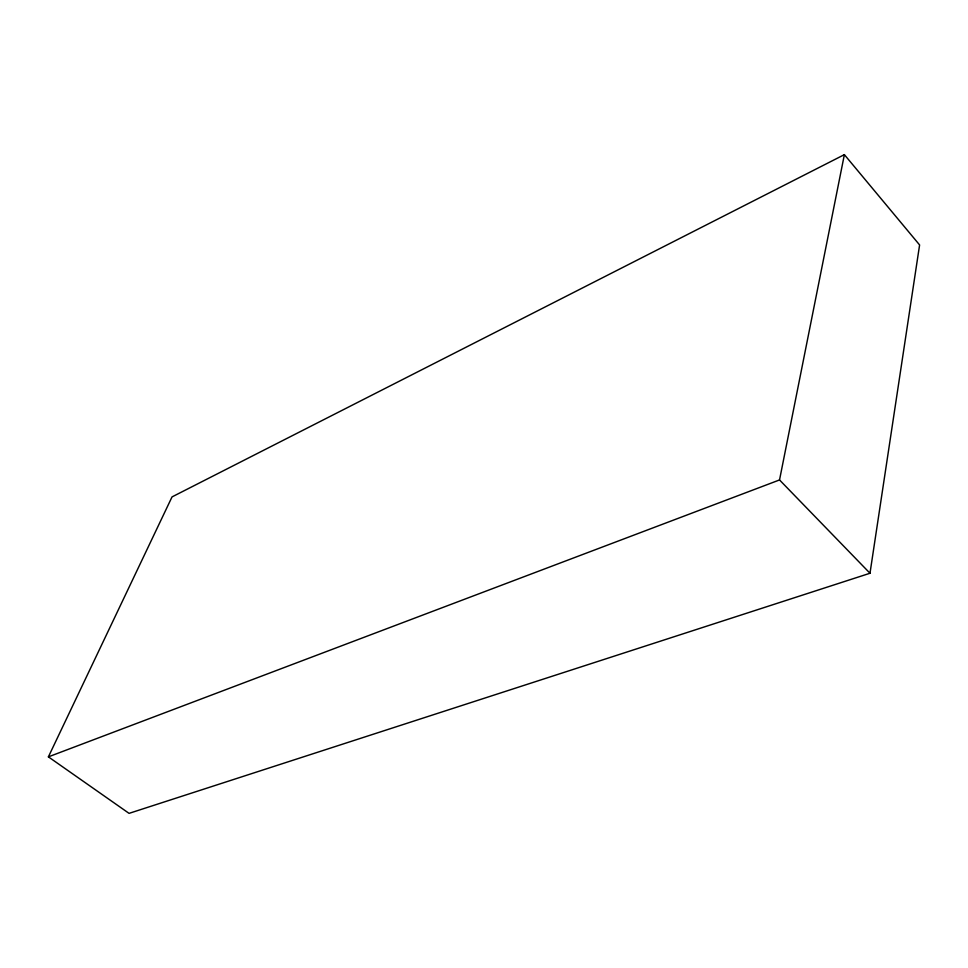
<?xml version="1.0" encoding="UTF-8"?>
<svg xmlns="http://www.w3.org/2000/svg" width="968" height="968" viewBox="0 0 968 968"><rect width="100%" height="100%" fill="white"/><g stroke="black" fill="none" stroke-linecap="round" stroke-linejoin="round"><path stroke-width="1.45" d="M869.99 573.25L919.6 244.952L844.374 154.638L172.038 496.899L48.4 756.855L129.059 813.362L869.99 573.25L779.53 479.946L844.374 154.638M48.4 756.855L779.53 479.946"/></g></svg>
